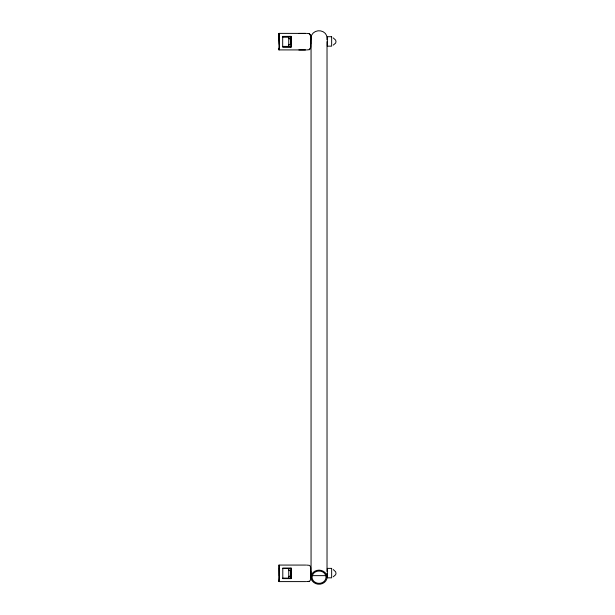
<?xml version="1.0" encoding="UTF-8"?>
<svg xmlns="http://www.w3.org/2000/svg" width="615" height="615" viewBox="0 0 615 615"><rect width="100%" height="100%" fill="white"/><g stroke="black" fill="none" stroke-linecap="round" stroke-linejoin="round"><path stroke-width="0.92" d="M279.318 576.094L278.995 565.07L305.747 565.07M279.318 44.465L278.995 34.701M279.425 576.086L278.995 565.07M279.425 44.449L279.21 33.371L278.995 49.953L279.425 47.255L278.995 33.425M288.743 578.123L288.743 568.537L282.792 568.537M306.508 33.379L309.23 33.648L310.729 36.024L310.729 47.309L309.23 49.692L306.508 49.953M279.425 567.714L278.995 581.598L279.318 567.714M279.379 48.9L278.995 49.907L305.747 49.93L298.859 49.953M279.287 48.178L278.995 48.585M279.21 580.276L279.287 579.876M309.23 49.692L310.152 48.916M306.508 581.598L309.23 581.336L310.152 580.598L310.729 578.953L310.729 567.714L310.152 566.061L309.23 565.331L306.508 565.07M333.23 45.11L335.629 43.088L336.005 41.674L335.629 40.121L333.23 37.892M333.23 576.785L335.629 574.756L336.005 573.341L335.629 571.789L333.23 569.552M288.712 45.033L289.911 44.611C291.187 43.104 291.187 40.352 289.911 38.845L288.727 38.43M288.712 576.639L289.911 576.217C291.187 574.71 291.187 571.958 289.911 570.451L288.727 570.028M308.084 581.598L309.23 581.336M282.685 36.347L282.685 46.925L290.949 46.925M291.056 36.347L291.056 46.994L291.056 36.347L282.792 36.416M282.792 36.823L288.743 36.815L288.743 46.409L282.792 46.409M298.859 33.425L305.747 33.402L278.995 33.379M284.776 46.409L284.115 46.525L284.776 46.525M291.579 36.938L282.792 36.931M291.579 46.525L282.792 46.525M291.056 46.994L282.792 46.994M282.685 578.623L291.056 578.623L291.056 568.045L282.792 568.045L282.792 578.623M289.027 568.537L291.579 568.537M325.496 575.64L310.729 575.64L310.729 571.174M282.792 578.123L291.579 578.123M278.995 581.598L305.747 581.598M291.056 568.045L291.056 578.623M309.23 33.648L310.152 34.379L310.729 36.07M327.026 39.729L327.026 37.815A7.987 7.065 0 0 0 318.001 30.811A7.987 7.065 0 0 0 311.328 39.637M327.026 41.651L327.026 571.427M327.026 573.349L327.026 577.185M311.059 37.815L311.059 577.185M310.729 39.506L310.729 43.973M331.646 36.708L327.349 36.708L327.349 46.156L331.646 46.156L331.646 36.708M331.646 568.375L327.349 568.375L327.349 577.831L331.646 577.831L331.646 568.375M312.128 580.721A7.987 7.065 0 0 0 325.958 580.721A7.987 7.065 0 0 0 319.039 570.128A7.987 7.065 0 0 0 312.128 580.721M315.549 582.543A6.988 6.181 0 0 0 326.035 577.185A6.988 6.181 0 0 0 315.549 571.835A6.988 6.181 0 0 0 315.549 582.543"/></g></svg>
